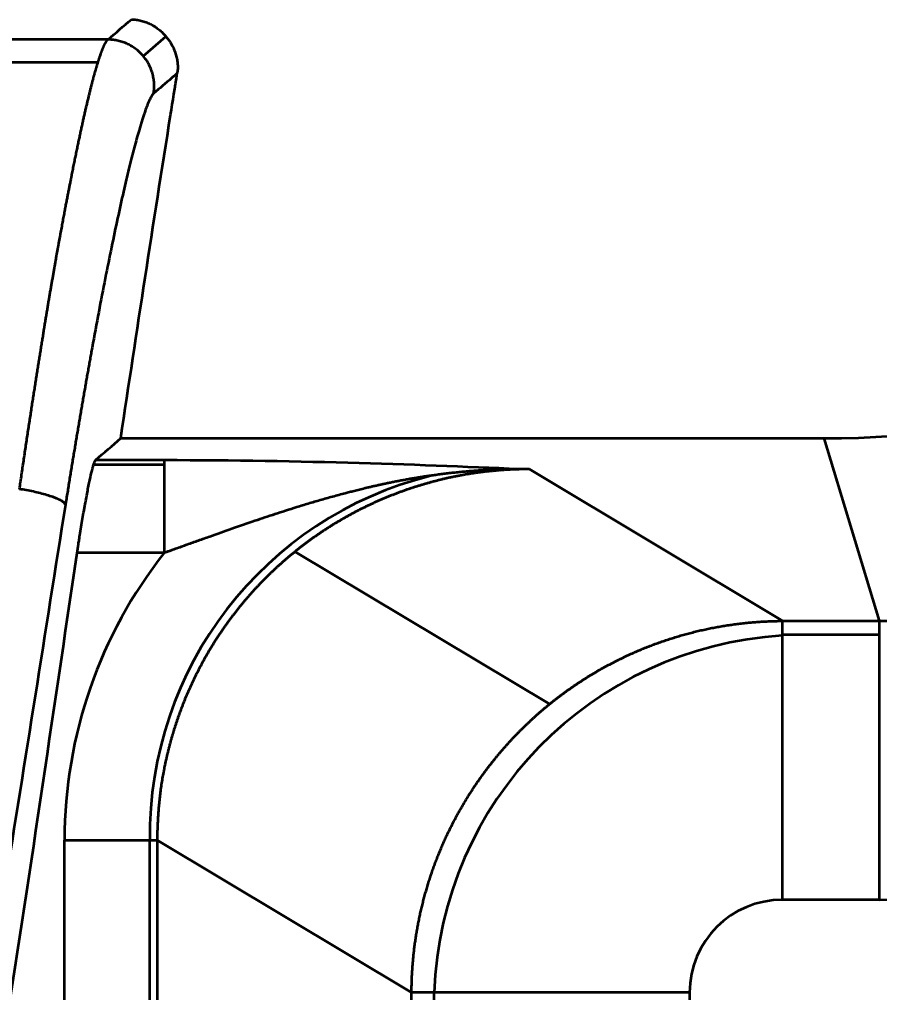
# Model space of a CAD drawing. Header units: millimetres. Extents: x 2599 to 3244, y 1330 to 1895.
# Drawn here: x 2898.85 to 2908.05, y 1633.53 to 1643.94 of the extents above; entities that cross this region are included whole.
import ezdxf

# ---------------------------------------------------------------- set-up
doc = ezdxf.new("R2010")
doc.units = ezdxf.units.MM
doc.layers.add('1', color=7, linetype='Continuous', true_color=0xffffff)
doc.layers.add('dim', color=82, linetype='Continuous', lineweight=9)
doc.styles.get("Standard").update_dxf_attribs({"font": 'arial.ttf'})
doc.dimstyles.new('Standard-3', dxfattribs={"dimscale": 3, "dimtxt": 0.18, "dimasz": 0.18, "dimexe": 0.18, "dimexo": 0.0625, "dimgap": 0.09, "dimtad": 0, "dimtoh": 1, "dimzin": 0, "dimdsep": 46, "dimtxsty": 'Standard', "dimcen": 0.09, "dimadec": 0, "dimazin": 0, "dimtfac": 1, "dimtofl": 0, "dimtmove": 0, "dimatfit": 3, "dimfxl": 0, "dimtolj": 1, "dimtzin": 0, "dimarcsym": 0})

# ---------------------------------------------------------------- blocks, each defined once
blk = doc.blocks.new('*D15')
at = {"layer": 'Defpoints', "color": 0, "transparency": 16777216}
for p in [(2669.184, 1666.958), (3057.245, 1585.113), (2669.184, 1564.792)]:
    blk.add_point(p, dxfattribs=at)
at = {"layer": 'dim', "color": 0, "lineweight": -2, "transparency": 16777216}
for p, q in [((2669.184, 1566.292), (2669.184, 1668.457)), ((3057.245, 1586.612), (3057.245, 1668.457)), ((2675.184, 1666.958), (2846.152, 1666.958)), ((3051.245, 1666.958), (2880.276, 1666.958))]:
    blk.add_line(p, q, dxfattribs=at)
at = {"layer": 'dim', "color": 0, "transparency": 16777216}
for points in [[(2675.184, 1667.958), (2675.184, 1665.958), (2669.184, 1666.958)], [(3051.245, 1667.958), (3051.245, 1665.958), (3057.245, 1666.958)]]:
    blk.add_solid(points, dxfattribs=at)
at = {"layer": 'dim', "color": 0, "transparency": 16777216, "insert": (2863.214, 1666.958), "char_height": 7.5, "attachment_point": 5, "bg_fill": 3, "box_fill_scale": 1.1, "bg_fill_color": 256, "bg_fill_true_color": 13158600, "bg_fill_transparency": 0}
blk.add_mtext('\\A1;388.06', dxfattribs=at)

msp = doc.modelspace()

# ---------------------------------------------------------------- linework, layer by layer
at = {"layer": '1', "color": 7, "linetype": 'Continuous', "lineweight": 35}
for p, q in [((2900.17, 1643.547), (2900.414, 1643.755)), ((2897.969, 1643.481), (2899.688, 1643.481)), ((2899.931, 1639.46), (2907.454, 1639.46)), ((2908.046, 1637.507), (2907.454, 1639.46)), ((2899.662, 1639.228), (2900.394, 1639.228)), ((2900.394, 1639.228), (2900.394, 1638.234)), ((2899.64, 1639.179), (2900.394, 1639.179)), ((2904.3, 1639.129), (2907.009, 1637.507)), ((2900.394, 1638.234), (2899.464, 1638.234)), ((2901.796, 1638.247), (2904.519, 1636.616)), ((2907.009, 1634.526), (2907.009, 1637.507)), ((2907.009, 1637.507), (2908.046, 1637.507)), ((2908.046, 1634.526), (2908.046, 1637.507)), ((2908.046, 1637.359), (2907.009, 1637.359)), ((2899.329, 1587.425), (2899.329, 1635.164)), ((2899.329, 1635.164), (2900.32, 1635.164)), ((2900.241, 1587.415), (2900.241, 1635.164)), ((2903.041, 1633.534), (2900.32, 1635.164)), ((2900.32, 1635.164), (2900.32, 1587.409)), ((2908.046, 1634.526), (2907.009, 1634.526)), ((2906.014, 1633.534), (2903.041, 1633.534)), ((2903.041, 1497.534), (2903.041, 1633.534)), ((2903.279, 1633.534), (2903.279, 1497.534)), ((2906.014, 1633.534), (2906.014, 1497.534))]:
    msp.add_line(p, q, dxfattribs=at)
for centre, major_axis, ratio, start_param, end_param in [((2907.446, 1649.424), (-2.888, 9.538), 0.998504, 2.848006, 3.435179), ((2904.236, 1635.193), (3.432, -2.056), 0.99484, 2.358304, 3.69096), ((2904.323, 1635.141), (4.29, -2.57), 0.99484, 3.013643, 3.679016), ((2907.274, 1633.373), (3.432, -2.056), 0.99484, 2.174776, 3.643174), ((2908.035, 1647.479), (-3.754, 12.399), 0.998504, 2.848006, 3.435179), ((2907.013, 1633.529), (0.858, -0.514), 0.99484, 2.112781, 3.679016)]:
    msp.add_ellipse(centre, major_axis=major_axis, ratio=ratio, start_param=start_param, end_param=end_param, dxfattribs=at)
for points in [[(2899.792, 1643.723), (2899.876, 1643.795), (2899.96, 1643.866), (2900.044, 1643.938)], [(2899.792, 1643.723), (2899.174, 1643.723), (2898.555, 1643.723), (2897.937, 1643.723)], [(2899.662, 1639.228), (2899.752, 1639.305), (2899.841, 1639.383), (2899.931, 1639.46)], [(2900.394, 1639.228), (2901.888, 1639.228), (2903.158, 1639.178), (2904.3, 1639.129)]]:
    msp.add_open_spline(points, degree=3, dxfattribs=at)
for points, knots in [([(2900.044, 1643.938), (2900.062, 1643.938), (2900.08, 1643.937), (2900.115, 1643.932), (2900.15, 1643.925), (2900.184, 1643.915), (2900.217, 1643.902), (2900.233, 1643.895), (2900.281, 1643.871), (2900.31, 1643.852), (2900.351, 1643.819), (2900.365, 1643.807), (2900.39, 1643.782), (2900.402, 1643.769), (2900.437, 1643.729), (2900.457, 1643.7), (2900.483, 1643.653), (2900.491, 1643.637), (2900.505, 1643.605), (2900.518, 1643.572), (2900.527, 1643.538), (2900.534, 1643.503), (2900.537, 1643.485), (2900.541, 1643.432), (2900.54, 1643.397), (2900.535, 1643.362)], [0, 0, 0, 0, 0.0625, 0.0625, 0.125, 0.1875, 0.1875, 0.25, 0.25, 0.375, 0.375, 0.4375, 0.4375, 0.5, 0.5, 0.625, 0.625, 0.6875, 0.6875, 0.75, 0.8125, 0.8125, 0.875, 0.875, 1, 1, 1, 1]), ([(2898.847, 1638.917), (2898.851, 1638.942), (2898.858, 1638.994), (2898.87, 1639.07), (2898.881, 1639.145), (2898.892, 1639.219), (2898.903, 1639.292), (2898.914, 1639.365), (2898.925, 1639.436), (2898.935, 1639.507), (2898.946, 1639.577), (2898.956, 1639.645), (2898.967, 1639.713), (2898.977, 1639.78), (2898.987, 1639.846), (2898.997, 1639.911), (2899.007, 1639.974), (2899.017, 1640.038), (2899.027, 1640.1), (2899.036, 1640.161), (2899.046, 1640.221), (2899.055, 1640.28), (2899.064, 1640.338), (2899.074, 1640.396), (2899.083, 1640.452), (2899.092, 1640.508), (2899.101, 1640.562), (2899.109, 1640.616), (2899.118, 1640.669), (2899.126, 1640.721), (2899.135, 1640.772), (2899.143, 1640.822), (2899.151, 1640.871), (2899.159, 1640.919), (2899.167, 1640.967), (2899.175, 1641.013), (2899.183, 1641.059), (2899.191, 1641.103), (2899.198, 1641.147), (2899.206, 1641.191), (2899.213, 1641.233), (2899.22, 1641.274), (2899.227, 1641.315), (2899.235, 1641.355), (2899.241, 1641.394), (2899.248, 1641.432), (2899.255, 1641.469), (2899.261, 1641.506), (2899.268, 1641.542), (2899.274, 1641.577), (2899.281, 1641.611), (2899.287, 1641.645), (2899.293, 1641.677), (2899.299, 1641.71), (2899.305, 1641.741), (2899.31, 1641.772), (2899.316, 1641.801), (2899.321, 1641.831), (2899.327, 1641.859), (2899.332, 1641.887), (2899.337, 1641.914), (2899.342, 1641.941), (2899.347, 1641.967), (2899.352, 1641.992), (2899.357, 1642.016), (2899.361, 1642.04), (2899.366, 1642.064), (2899.37, 1642.086), (2899.375, 1642.108), (2899.379, 1642.13), (2899.383, 1642.151), (2899.387, 1642.171), (2899.391, 1642.19), (2899.395, 1642.21), (2899.398, 1642.228), (2899.402, 1642.246), (2899.406, 1642.268), (2899.411, 1642.294), (2899.417, 1642.323), (2899.423, 1642.353), (2899.429, 1642.382), (2899.435, 1642.411), (2899.441, 1642.439), (2899.446, 1642.467), (2899.452, 1642.495), (2899.458, 1642.523), (2899.463, 1642.55), (2899.469, 1642.576), (2899.474, 1642.603), (2899.48, 1642.629), (2899.485, 1642.655), (2899.491, 1642.68), (2899.496, 1642.705), (2899.501, 1642.73), (2899.507, 1642.755), (2899.512, 1642.779), (2899.517, 1642.802), (2899.522, 1642.826), (2899.527, 1642.849), (2899.532, 1642.872), (2899.537, 1642.894), (2899.542, 1642.916), (2899.547, 1642.938), (2899.552, 1642.96), (2899.557, 1642.981), (2899.562, 1643.002), (2899.567, 1643.022), (2899.572, 1643.043), (2899.576, 1643.062), (2899.581, 1643.082), (2899.586, 1643.101), (2899.59, 1643.12), (2899.595, 1643.139), (2899.599, 1643.157), (2899.604, 1643.175), (2899.608, 1643.193), (2899.612, 1643.21), (2899.617, 1643.227), (2899.621, 1643.244), (2899.625, 1643.261), (2899.629, 1643.277), (2899.634, 1643.292), (2899.638, 1643.308), (2899.642, 1643.323), (2899.646, 1643.338), (2899.65, 1643.353), (2899.654, 1643.367), (2899.658, 1643.381), (2899.662, 1643.395), (2899.666, 1643.408), (2899.669, 1643.421), (2899.673, 1643.434), (2899.677, 1643.446), (2899.68, 1643.459), (2899.684, 1643.47), (2899.688, 1643.482), (2899.691, 1643.493), (2899.695, 1643.504), (2899.698, 1643.515), (2899.702, 1643.526), (2899.705, 1643.536), (2899.708, 1643.546), (2899.712, 1643.555), (2899.715, 1643.565), (2899.718, 1643.574), (2899.721, 1643.583), (2899.725, 1643.591), (2899.728, 1643.599), (2899.731, 1643.607), (2899.734, 1643.615), (2899.737, 1643.623), (2899.74, 1643.63), (2899.743, 1643.637), (2899.745, 1643.643), (2899.748, 1643.65), (2899.751, 1643.656), (2899.754, 1643.662), (2899.756, 1643.667), (2899.759, 1643.673), (2899.762, 1643.678), (2899.764, 1643.683), (2899.767, 1643.687), (2899.769, 1643.692), (2899.772, 1643.696), (2899.774, 1643.7), (2899.776, 1643.704), (2899.779, 1643.707), (2899.781, 1643.71), (2899.783, 1643.713), (2899.786, 1643.716), (2899.788, 1643.718), (2899.79, 1643.721), (2899.791, 1643.722), (2899.792, 1643.723)], [0, 0, 0, 0, 0.009975, 0.01986, 0.029656, 0.039363, 0.04898, 0.058507, 0.067945, 0.077293, 0.086552, 0.095721, 0.1048, 0.11379, 0.12269, 0.1315, 0.140221, 0.148852, 0.157393, 0.165845, 0.174207, 0.182479, 0.190662, 0.198755, 0.206758, 0.214672, 0.222497, 0.230232, 0.237877, 0.245433, 0.252899, 0.260276, 0.267564, 0.274762, 0.281871, 0.28889, 0.29582, 0.30266, 0.309411, 0.316072, 0.322644, 0.329126, 0.335519, 0.341822, 0.348036, 0.35416, 0.360194, 0.366139, 0.371995, 0.377761, 0.383437, 0.389024, 0.394521, 0.399929, 0.405247, 0.410475, 0.415614, 0.420663, 0.425623, 0.430493, 0.435273, 0.439964, 0.444565, 0.449077, 0.453499, 0.457832, 0.462075, 0.466228, 0.470292, 0.474266, 0.478151, 0.481946, 0.485652, 0.489268, 0.492795, 0.496232, 0.499579, 0.505417, 0.511241, 0.517052, 0.52285, 0.528635, 0.534406, 0.540165, 0.54591, 0.551642, 0.557361, 0.563066, 0.568759, 0.574438, 0.580104, 0.585757, 0.591397, 0.597024, 0.602637, 0.608237, 0.613825, 0.619399, 0.624959, 0.630507, 0.636041, 0.641563, 0.647071, 0.652565, 0.658047, 0.663515, 0.668971, 0.674413, 0.679842, 0.685257, 0.69066, 0.696049, 0.701425, 0.706788, 0.712137, 0.717474, 0.722797, 0.728107, 0.733404, 0.738687, 0.743957, 0.749215, 0.754459, 0.75969, 0.764907, 0.770112, 0.775303, 0.780481, 0.785646, 0.790798, 0.795937, 0.801063, 0.806176, 0.811275, 0.816362, 0.821436, 0.826496, 0.831543, 0.836578, 0.841599, 0.846607, 0.851602, 0.856585, 0.861554, 0.86651, 0.871453, 0.876383, 0.8813, 0.886204, 0.891095, 0.895973, 0.900839, 0.905691, 0.91053, 0.915356, 0.920169, 0.924969, 0.929755, 0.934529, 0.93929, 0.944038, 0.948773, 0.953495, 0.958204, 0.9629, 0.967583, 0.972253, 0.97691, 0.981554, 0.986185, 0.990803, 0.995408, 1, 1, 1, 1]), ([(2899.931, 1639.46), (2900.101, 1640.598), (2900.299, 1641.895), (2900.511, 1643.213), (2900.535, 1643.362)], [0, 0, 0, 0, 0.887664, 1, 1, 1, 1]), ([(2900.535, 1643.362), (2900.514, 1643.344), (2900.494, 1643.327), (2900.41, 1643.256), (2900.346, 1643.202), (2900.282, 1643.147)], [0, 0, 0, 0, 0.241917, 0.241917, 1, 1, 1, 1]), ([(2900.282, 1643.147), (2900.281, 1643.146), (2900.278, 1643.143), (2900.273, 1643.138), (2900.269, 1643.132), (2900.264, 1643.125), (2900.259, 1643.118), (2900.254, 1643.109), (2900.249, 1643.1), (2900.244, 1643.089), (2900.238, 1643.078), (2900.233, 1643.066), (2900.227, 1643.053), (2900.221, 1643.039), (2900.215, 1643.024), (2900.209, 1643.009), (2900.203, 1642.992), (2900.196, 1642.975), (2900.19, 1642.957), (2900.183, 1642.937), (2900.176, 1642.917), (2900.169, 1642.896), (2900.162, 1642.875), (2900.155, 1642.852), (2900.148, 1642.828), (2900.141, 1642.804), (2900.133, 1642.778), (2900.112, 1642.705), (2900.074, 1642.57), (2900.018, 1642.349), (2899.959, 1642.098), (2899.897, 1641.816), (2899.831, 1641.507), (2899.764, 1641.171), (2899.694, 1640.812), (2899.645, 1640.548), (2899.618, 1640.397), (2899.613, 1640.367), (2899.607, 1640.337), (2899.602, 1640.307), (2899.596, 1640.277), (2899.591, 1640.247), (2899.586, 1640.217), (2899.58, 1640.186), (2899.575, 1640.156), (2899.569, 1640.125), (2899.564, 1640.095), (2899.558, 1640.064), (2899.553, 1640.033), (2899.548, 1640.003), (2899.542, 1639.972), (2899.537, 1639.941), (2899.531, 1639.91), (2899.526, 1639.879), (2899.521, 1639.847), (2899.515, 1639.816), (2899.51, 1639.785), (2899.504, 1639.754), (2899.499, 1639.722), (2899.494, 1639.691), (2899.488, 1639.659), (2899.483, 1639.628), (2899.478, 1639.596), (2899.472, 1639.564), (2899.467, 1639.532), (2899.461, 1639.5), (2899.456, 1639.468), (2899.451, 1639.436), (2899.445, 1639.404), (2899.44, 1639.372), (2899.435, 1639.34), (2899.429, 1639.307), (2899.424, 1639.275), (2899.418, 1639.243), (2899.413, 1639.21), (2899.408, 1639.177), (2899.402, 1639.145), (2899.397, 1639.112), (2899.392, 1639.079), (2899.386, 1639.046), (2899.381, 1639.013), (2899.376, 1638.98), (2899.37, 1638.947), (2899.365, 1638.914), (2899.36, 1638.881), (2899.354, 1638.848), (2899.349, 1638.814), (2899.344, 1638.781), (2899.34, 1638.759), (2899.338, 1638.747)], [0, 0, 0, 0, 0.00965, 0.019286, 0.028909, 0.038521, 0.048124, 0.057719, 0.067307, 0.076891, 0.086472, 0.096051, 0.105631, 0.115212, 0.124797, 0.134387, 0.143983, 0.153588, 0.163202, 0.172828, 0.182467, 0.192121, 0.20179, 0.211477, 0.221183, 0.23091, 0.240659, 0.250431, 0.313525, 0.375941, 0.438097, 0.500408, 0.562833, 0.624961, 0.687193, 0.749922, 0.754701, 0.759475, 0.764243, 0.769007, 0.773766, 0.77852, 0.78327, 0.788016, 0.792757, 0.797495, 0.802229, 0.80696, 0.811687, 0.816411, 0.821132, 0.82585, 0.830565, 0.835278, 0.839989, 0.844698, 0.849404, 0.854109, 0.858812, 0.863513, 0.868214, 0.872913, 0.877611, 0.882308, 0.887005, 0.891702, 0.896398, 0.901094, 0.90579, 0.910486, 0.915183, 0.919881, 0.924579, 0.929278, 0.933979, 0.93868, 0.943384, 0.948088, 0.952795, 0.957504, 0.962215, 0.966928, 0.971644, 0.976362, 0.981083, 0.985807, 0.990535, 0.995266, 1, 1, 1, 1]), ([(2899.464, 1638.234), (2899.469, 1638.266), (2899.476, 1638.313), (2899.483, 1638.36), (2899.488, 1638.392), (2899.49, 1638.407), (2899.503, 1638.485), (2899.513, 1638.545), (2899.527, 1638.632), (2899.532, 1638.66), (2899.54, 1638.702), (2899.542, 1638.716), (2899.547, 1638.743), (2899.549, 1638.757), (2899.562, 1638.823), (2899.571, 1638.872), (2899.584, 1638.941), (2899.589, 1638.963), (2899.598, 1639.004), (2899.602, 1639.024), (2899.614, 1639.079), (2899.622, 1639.111), (2899.632, 1639.15), (2899.636, 1639.162), (2899.642, 1639.183), (2899.645, 1639.192), (2899.653, 1639.215), (2899.658, 1639.225), (2899.662, 1639.228)], [0, 0, 0, 0, 0.0625, 0.09375, 0.09375, 0.125, 0.125, 0.25, 0.25, 0.3125, 0.3125, 0.34375, 0.34375, 0.375, 0.375, 0.5, 0.5, 0.5625, 0.5625, 0.625, 0.625, 0.75, 0.75, 0.8125, 0.8125, 0.875, 0.875, 1, 1, 1, 1]), ([(2904.3, 1639.129), (2904.288, 1639.129), (2904.263, 1639.129), (2904.225, 1639.129), (2904.187, 1639.128), (2904.149, 1639.126), (2904.112, 1639.125), (2904.074, 1639.123), (2904.036, 1639.121), (2903.999, 1639.118), (2903.961, 1639.115), (2903.924, 1639.112), (2903.887, 1639.108), (2903.849, 1639.104), (2903.812, 1639.1), (2903.775, 1639.095), (2903.738, 1639.09), (2903.701, 1639.085), (2903.664, 1639.079), (2903.627, 1639.073), (2903.591, 1639.067), (2903.554, 1639.06), (2903.517, 1639.053), (2903.481, 1639.045), (2903.445, 1639.038), (2903.408, 1639.03), (2903.372, 1639.021), (2903.336, 1639.013), (2903.3, 1639.003), (2903.265, 1638.994), (2903.229, 1638.984), (2903.193, 1638.974), (2903.158, 1638.964), (2903.123, 1638.953), (2903.087, 1638.942), (2903.052, 1638.931), (2903.017, 1638.92), (2902.983, 1638.908), (2902.948, 1638.895), (2902.913, 1638.883), (2902.879, 1638.87), (2902.845, 1638.857), (2902.811, 1638.843), (2902.777, 1638.83), (2902.743, 1638.816), (2902.71, 1638.801), (2902.676, 1638.787), (2902.643, 1638.772), (2902.61, 1638.756), (2902.577, 1638.741), (2902.544, 1638.725), (2902.511, 1638.709), (2902.479, 1638.693), (2902.447, 1638.676), (2902.415, 1638.659), (2902.383, 1638.642), (2902.351, 1638.624), (2902.32, 1638.607), (2902.288, 1638.588), (2902.257, 1638.57), (2902.226, 1638.552), (2902.195, 1638.533), (2902.165, 1638.514), (2902.135, 1638.494), (2902.104, 1638.475), (2902.074, 1638.455), (2902.045, 1638.435), (2902.015, 1638.414), (2901.986, 1638.394), (2901.957, 1638.373), (2901.928, 1638.352), (2901.899, 1638.33), (2901.871, 1638.309), (2901.842, 1638.287), (2901.814, 1638.265), (2901.787, 1638.242), (2901.759, 1638.22), (2901.732, 1638.197), (2901.704, 1638.174), (2901.678, 1638.151), (2901.651, 1638.127), (2901.624, 1638.104), (2901.598, 1638.08), (2901.572, 1638.056), (2901.547, 1638.031), (2901.521, 1638.007), (2901.496, 1637.982), (2901.471, 1637.957), (2901.446, 1637.932), (2901.421, 1637.907), (2901.397, 1637.881), (2901.373, 1637.856), (2901.349, 1637.83), (2901.326, 1637.803), (2901.303, 1637.777), (2901.28, 1637.751), (2901.257, 1637.724), (2901.234, 1637.697), (2901.212, 1637.67), (2901.19, 1637.643), (2901.168, 1637.616), (2901.147, 1637.588), (2901.125, 1637.56), (2901.105, 1637.533), (2901.084, 1637.505), (2901.063, 1637.476), (2901.043, 1637.448), (2901.023, 1637.42), (2901.004, 1637.391), (2900.984, 1637.362), (2900.965, 1637.333), (2900.946, 1637.304), (2900.928, 1637.275), (2900.909, 1637.246), (2900.891, 1637.216), (2900.874, 1637.186), (2900.856, 1637.157), (2900.839, 1637.127), (2900.822, 1637.097), (2900.805, 1637.067), (2900.789, 1637.036), (2900.773, 1637.006), (2900.757, 1636.975), (2900.742, 1636.945), (2900.726, 1636.914), (2900.711, 1636.883), (2900.697, 1636.852), (2900.682, 1636.821), (2900.668, 1636.79), (2900.654, 1636.759), (2900.64, 1636.728), (2900.627, 1636.696), (2900.614, 1636.665), (2900.601, 1636.633), (2900.589, 1636.602), (2900.577, 1636.57), (2900.565, 1636.538), (2900.553, 1636.506), (2900.542, 1636.474), (2900.531, 1636.442), (2900.52, 1636.41), (2900.51, 1636.378), (2900.499, 1636.346), (2900.489, 1636.313), (2900.48, 1636.281), (2900.471, 1636.249), (2900.461, 1636.216), (2900.453, 1636.184), (2900.444, 1636.151), (2900.436, 1636.118), (2900.428, 1636.086), (2900.42, 1636.053), (2900.413, 1636.02), (2900.406, 1635.988), (2900.399, 1635.955), (2900.393, 1635.922), (2900.386, 1635.889), (2900.38, 1635.856), (2900.375, 1635.823), (2900.369, 1635.79), (2900.364, 1635.757), (2900.359, 1635.724), (2900.355, 1635.691), (2900.351, 1635.658), (2900.347, 1635.625), (2900.343, 1635.592), (2900.34, 1635.559), (2900.336, 1635.526), (2900.334, 1635.493), (2900.331, 1635.46), (2900.329, 1635.427), (2900.327, 1635.394), (2900.325, 1635.361), (2900.323, 1635.328), (2900.322, 1635.295), (2900.321, 1635.262), (2900.321, 1635.229), (2900.32, 1635.196), (2900.32, 1635.174), (2900.32, 1635.164)], [0, 0, 0, 0, 0.006059, 0.012113, 0.018162, 0.024207, 0.030246, 0.03628, 0.04231, 0.048334, 0.054354, 0.060369, 0.066378, 0.072383, 0.078384, 0.084379, 0.090369, 0.096354, 0.102335, 0.108311, 0.114282, 0.120248, 0.126209, 0.132165, 0.138116, 0.144063, 0.150005, 0.155942, 0.161874, 0.167801, 0.173724, 0.179641, 0.185554, 0.191462, 0.197366, 0.203264, 0.209158, 0.215047, 0.220931, 0.22681, 0.232685, 0.238555, 0.24442, 0.25028, 0.256136, 0.261987, 0.267833, 0.273674, 0.279511, 0.285343, 0.29117, 0.296992, 0.30281, 0.308623, 0.314431, 0.320235, 0.326034, 0.331828, 0.337618, 0.343403, 0.349183, 0.354959, 0.36073, 0.366496, 0.372258, 0.378015, 0.383767, 0.389515, 0.395258, 0.400997, 0.40673, 0.41246, 0.418184, 0.423904, 0.42962, 0.435331, 0.441037, 0.446739, 0.452436, 0.458128, 0.463816, 0.4695, 0.475179, 0.480853, 0.486523, 0.492188, 0.497849, 0.503505, 0.509157, 0.514804, 0.520446, 0.526084, 0.531718, 0.537347, 0.542972, 0.548592, 0.554208, 0.559819, 0.565426, 0.571028, 0.576626, 0.582219, 0.587808, 0.593392, 0.598972, 0.604548, 0.610119, 0.615686, 0.621248, 0.626806, 0.63236, 0.637909, 0.643454, 0.648994, 0.65453, 0.660062, 0.665589, 0.671112, 0.67663, 0.682145, 0.687654, 0.69316, 0.698661, 0.704158, 0.709651, 0.715139, 0.720623, 0.726102, 0.731578, 0.737049, 0.742515, 0.747978, 0.753436, 0.75889, 0.76434, 0.769785, 0.775226, 0.780663, 0.786096, 0.791524, 0.796948, 0.802368, 0.807784, 0.813196, 0.818603, 0.824006, 0.829405, 0.8348, 0.840191, 0.845577, 0.85096, 0.856338, 0.861712, 0.867082, 0.872447, 0.877809, 0.883166, 0.88852, 0.893869, 0.899214, 0.904555, 0.909892, 0.915225, 0.920554, 0.925878, 0.931199, 0.936516, 0.941828, 0.947137, 0.952441, 0.957741, 0.963038, 0.96833, 0.973618, 0.978903, 0.984183, 0.989459, 0.994732, 1, 1, 1, 1]), ([(2904.3, 1639.129), (2904.275, 1639.129), (2904.224, 1639.13), (2904.149, 1639.13), (2904.075, 1639.129), (2904.003, 1639.127), (2903.932, 1639.124), (2903.862, 1639.121), (2903.794, 1639.117), (2903.727, 1639.112), (2903.662, 1639.107), (2903.598, 1639.101), (2903.536, 1639.095), (2903.474, 1639.089), (2903.415, 1639.082), (2903.356, 1639.075), (2903.299, 1639.067), (2903.244, 1639.06), (2903.189, 1639.052), (2903.137, 1639.043), (2903.085, 1639.035), (2903.035, 1639.027), (2902.986, 1639.018), (2902.939, 1639.009), (2902.893, 1639.001), (2902.849, 1638.992), (2902.806, 1638.983), (2902.764, 1638.974), (2902.724, 1638.966), (2902.685, 1638.957), (2902.648, 1638.949), (2902.612, 1638.941), (2902.578, 1638.933), (2902.544, 1638.925), (2902.513, 1638.917), (2902.483, 1638.91), (2902.454, 1638.902), (2902.427, 1638.895), (2902.401, 1638.889), (2902.376, 1638.883), (2902.353, 1638.877), (2902.293, 1638.861), (2902.196, 1638.835), (2902.064, 1638.798), (2901.937, 1638.761), (2901.814, 1638.723), (2901.695, 1638.685), (2901.581, 1638.648), (2901.472, 1638.612), (2901.318, 1638.56), (2901.122, 1638.492), (2900.92, 1638.42), (2900.76, 1638.364), (2900.658, 1638.328), (2900.577, 1638.299), (2900.524, 1638.28), (2900.478, 1638.264), (2900.449, 1638.253), (2900.426, 1638.245), (2900.414, 1638.24), (2900.404, 1638.237), (2900.401, 1638.236), (2900.398, 1638.235), (2900.396, 1638.234), (2900.395, 1638.234), (2900.395, 1638.234)], [0, 0, 0, 0, 0.019299, 0.038244, 0.056837, 0.07508, 0.092976, 0.110526, 0.127731, 0.144593, 0.161112, 0.177289, 0.193124, 0.208617, 0.223767, 0.238575, 0.25304, 0.267162, 0.28094, 0.294372, 0.307459, 0.320198, 0.33259, 0.344632, 0.356324, 0.367664, 0.378652, 0.389285, 0.399563, 0.409484, 0.419046, 0.42825, 0.437092, 0.445572, 0.453688, 0.46144, 0.468826, 0.475844, 0.482494, 0.488775, 0.494684, 0.500223, 0.535482, 0.569623, 0.602633, 0.634499, 0.665205, 0.694733, 0.723066, 0.750184, 0.814479, 0.875192, 0.907039, 0.93771, 0.953508, 0.968938, 0.978885, 0.988218, 0.991639, 0.9965, 0.997736, 0.998704, 0.999404, 0.999836, 1, 1, 1, 1]), ([(2908.046, 1637.507), (2908.062, 1637.507), (2908.095, 1637.507), (2908.144, 1637.507), (2908.193, 1637.508), (2908.242, 1637.509), (2908.291, 1637.51), (2908.34, 1637.511), (2908.389, 1637.513), (2908.438, 1637.514), (2908.487, 1637.517), (2908.536, 1637.519), (2908.585, 1637.521), (2908.634, 1637.524), (2908.683, 1637.527), (2908.732, 1637.53), (2908.781, 1637.534), (2908.83, 1637.538), (2908.879, 1637.542), (2908.928, 1637.546), (2908.977, 1637.55), (2909.026, 1637.555), (2909.075, 1637.56), (2909.124, 1637.565), (2909.172, 1637.571), (2909.221, 1637.576), (2909.27, 1637.582), (2909.319, 1637.588), (2909.367, 1637.595), (2909.416, 1637.601), (2909.465, 1637.608), (2909.513, 1637.615), (2909.562, 1637.623), (2909.61, 1637.63), (2909.659, 1637.638), (2909.707, 1637.646), (2909.756, 1637.655), (2909.804, 1637.663), (2909.852, 1637.672), (2909.9, 1637.681), (2909.949, 1637.69), (2909.997, 1637.7), (2910.045, 1637.71), (2910.093, 1637.72), (2910.141, 1637.73), (2910.189, 1637.74), (2910.237, 1637.751), (2910.285, 1637.762), (2910.333, 1637.773), (2910.38, 1637.785), (2910.428, 1637.796), (2910.476, 1637.808), (2910.523, 1637.82), (2910.571, 1637.833), (2910.618, 1637.845), (2910.666, 1637.858), (2910.713, 1637.871), (2910.76, 1637.884), (2910.807, 1637.898), (2910.855, 1637.912), (2910.902, 1637.926), (2910.949, 1637.94), (2910.996, 1637.954), (2911.042, 1637.969), (2911.089, 1637.984), (2911.136, 1637.999), (2911.182, 1638.015), (2911.229, 1638.03), (2911.275, 1638.046), (2911.322, 1638.062), (2911.368, 1638.078), (2911.414, 1638.095), (2911.461, 1638.112), (2911.507, 1638.129), (2911.553, 1638.146), (2911.599, 1638.163), (2911.644, 1638.181), (2911.69, 1638.199), (2911.736, 1638.217), (2911.781, 1638.235), (2911.827, 1638.254), (2911.872, 1638.273), (2911.917, 1638.292), (2911.962, 1638.311), (2912.008, 1638.33), (2912.052, 1638.35), (2912.097, 1638.37), (2912.142, 1638.39), (2912.187, 1638.411), (2912.231, 1638.431), (2912.276, 1638.452), (2912.32, 1638.473), (2912.365, 1638.494), (2912.409, 1638.516), (2912.453, 1638.537), (2912.497, 1638.559), (2912.541, 1638.581), (2912.584, 1638.604), (2912.628, 1638.626), (2912.671, 1638.649), (2912.715, 1638.672), (2912.758, 1638.695), (2912.801, 1638.719), (2912.844, 1638.742), (2912.887, 1638.766), (2912.93, 1638.79), (2912.973, 1638.814), (2913.015, 1638.839), (2913.058, 1638.863), (2913.1, 1638.888), (2913.142, 1638.913), (2913.184, 1638.939), (2913.226, 1638.964), (2913.268, 1638.99), (2913.31, 1639.016), (2913.351, 1639.042), (2913.393, 1639.068), (2913.434, 1639.095), (2913.475, 1639.122), (2913.516, 1639.148), (2913.544, 1639.167), (2913.557, 1639.176)], [0, 0, 0, 0, 0.008405, 0.016809, 0.025213, 0.033618, 0.042022, 0.050426, 0.05883, 0.067235, 0.075639, 0.084043, 0.092447, 0.100851, 0.109254, 0.117658, 0.126062, 0.134466, 0.14287, 0.151273, 0.159677, 0.16808, 0.176484, 0.184887, 0.193291, 0.201694, 0.210098, 0.218501, 0.226904, 0.235308, 0.243711, 0.252114, 0.260517, 0.26892, 0.277324, 0.285727, 0.29413, 0.302533, 0.310936, 0.319339, 0.327742, 0.336145, 0.344548, 0.352951, 0.361354, 0.369756, 0.378159, 0.386562, 0.394965, 0.403368, 0.411771, 0.420174, 0.428576, 0.436979, 0.445382, 0.453785, 0.462188, 0.47059, 0.478993, 0.487396, 0.495799, 0.504201, 0.512604, 0.521007, 0.52941, 0.537812, 0.546215, 0.554618, 0.563021, 0.571424, 0.579826, 0.588229, 0.596632, 0.605035, 0.613438, 0.621841, 0.630244, 0.638646, 0.647049, 0.655452, 0.663855, 0.672258, 0.680661, 0.689064, 0.697467, 0.70587, 0.714273, 0.722676, 0.73108, 0.739483, 0.747886, 0.756289, 0.764692, 0.773096, 0.781499, 0.789902, 0.798306, 0.806709, 0.815113, 0.823516, 0.83192, 0.840323, 0.848727, 0.85713, 0.865534, 0.873938, 0.882342, 0.890746, 0.899149, 0.907553, 0.915957, 0.924361, 0.932765, 0.94117, 0.949574, 0.957978, 0.966382, 0.974787, 0.983191, 0.991595, 1, 1, 1, 1]), ([(2899.338, 1638.747), (2899.231, 1638.071), (2899.123, 1637.39), (2898.906, 1636.018), (2898.796, 1635.328), (2898.572, 1633.937), (2898.457, 1633.238), (2898.22, 1631.83), (2898.097, 1631.122), (2897.839, 1629.697), (2897.705, 1628.98), (2897.419, 1627.539), (2897.268, 1626.814), (2896.945, 1625.357), (2896.773, 1624.625), (2896.402, 1623.152), (2896.203, 1622.412), (2895.773, 1620.925), (2895.542, 1620.177), (2895.039, 1618.675), (2894.769, 1617.92), (2894.179, 1616.402), (2893.861, 1615.64), (2893.429, 1614.682), (2893.341, 1614.49), (2893.161, 1614.105), (2893.069, 1613.913), (2892.789, 1613.335), (2892.596, 1612.948), (2892, 1611.784), (2891.581, 1611.003), (2890.719, 1609.423), (2890.276, 1608.625), (2889.389, 1607.006), (2888.944, 1606.186), (2888.078, 1604.514), (2887.656, 1603.663), (2887.259, 1602.792), (2887.259, 1602.792), (2887.259, 1602.791), (2887.258, 1602.79), (2887.257, 1602.787), (2887.255, 1602.782), (2887.25, 1602.772), (2887.24, 1602.75), (2887.221, 1602.708), (2887.183, 1602.624), (2887.107, 1602.455), (2886.957, 1602.117), (2886.665, 1601.44), (2886.427, 1600.857), (2885.966, 1599.688), (2885.394, 1598.122), (2884.643, 1595.754), (2884.206, 1594.168), (2883.794, 1592.58), (2883.602, 1591.784), (2883.239, 1590.193), (2882.898, 1588.602), (2882.44, 1586.22), (2882.023, 1583.848), (2881.763, 1582.276), (2881.573, 1581.102), (2881.51, 1580.712), (2881.386, 1579.933), (2881.324, 1579.544), (2881.14, 1578.381), (2880.899, 1576.837), (2880.566, 1574.542), (2880.28, 1572.266), (2880.057, 1570.007), (2879.912, 1567.763), (2879.876, 1566.276), (2879.876, 1565.534)], [0, 0, 0, 0, 0.03125, 0.03125, 0.0625, 0.0625, 0.09375, 0.09375, 0.125, 0.125, 0.15625, 0.15625, 0.1875, 0.1875, 0.21875, 0.21875, 0.25, 0.25, 0.28125, 0.28125, 0.3125, 0.3125, 0.34375, 0.34375, 0.351563, 0.351563, 0.359375, 0.359375, 0.375, 0.375, 0.40625, 0.40625, 0.4375, 0.4375, 0.46875, 0.46875, 0.5, 0.5, 0.500015, 0.500015, 0.500031, 0.500061, 0.500122, 0.500244, 0.500488, 0.500977, 0.501953, 0.503906, 0.507813, 0.515625, 0.53125, 0.53125, 0.5625, 0.59375, 0.625, 0.625, 0.65625, 0.65625, 0.6875, 0.71875, 0.75, 0.78125, 0.78125, 0.796875, 0.796875, 0.8125, 0.8125, 0.84375, 0.875, 0.90625, 0.9375, 0.96875, 1, 1, 1, 1]), ([(2880.451, 1565.534), (2880.451, 1570.186), (2881.753, 1578.802), (2883.809, 1591.537), (2886.746, 1601.194), (2890.733, 1608.536), (2895.16, 1616.663), (2897.735, 1626.366), (2898.937, 1634.678), (2899.464, 1638.234)], [0, 0, 0, 0, 0.185733, 0.344916, 0.5041, 0.588915, 0.67373, 0.866016, 1, 1, 1, 1]), ([(2903.041, 1633.534), (2903.041, 1633.543), (2903.041, 1633.561), (2903.041, 1633.588), (2903.042, 1633.614), (2903.042, 1633.641), (2903.043, 1633.668), (2903.044, 1633.695), (2903.046, 1633.722), (2903.047, 1633.748), (2903.049, 1633.775), (2903.051, 1633.802), (2903.052, 1633.829), (2903.055, 1633.856), (2903.057, 1633.883), (2903.06, 1633.91), (2903.062, 1633.937), (2903.065, 1633.963), (2903.068, 1633.99), (2903.072, 1634.017), (2903.075, 1634.044), (2903.079, 1634.071), (2903.083, 1634.098), (2903.087, 1634.125), (2903.091, 1634.151), (2903.095, 1634.178), (2903.1, 1634.205), (2903.105, 1634.232), (2903.11, 1634.259), (2903.115, 1634.285), (2903.12, 1634.312), (2903.126, 1634.339), (2903.131, 1634.366), (2903.137, 1634.392), (2903.143, 1634.419), (2903.149, 1634.446), (2903.156, 1634.472), (2903.163, 1634.499), (2903.169, 1634.525), (2903.176, 1634.552), (2903.184, 1634.578), (2903.191, 1634.605), (2903.199, 1634.631), (2903.206, 1634.658), (2903.214, 1634.684), (2903.222, 1634.71), (2903.231, 1634.737), (2903.239, 1634.763), (2903.248, 1634.789), (2903.257, 1634.815), (2903.266, 1634.841), (2903.275, 1634.867), (2903.285, 1634.893), (2903.294, 1634.919), (2903.304, 1634.945), (2903.314, 1634.971), (2903.324, 1634.997), (2903.335, 1635.023), (2903.345, 1635.048), (2903.356, 1635.074), (2903.367, 1635.1), (2903.378, 1635.125), (2903.389, 1635.151), (2903.401, 1635.176), (2903.412, 1635.201), (2903.424, 1635.227), (2903.436, 1635.252), (2903.449, 1635.277), (2903.461, 1635.302), (2903.474, 1635.327), (2903.486, 1635.352), (2903.499, 1635.377), (2903.512, 1635.401), (2903.526, 1635.426), (2903.539, 1635.451), (2903.553, 1635.475), (2903.567, 1635.5), (2903.581, 1635.524), (2903.595, 1635.548), (2903.61, 1635.573), (2903.624, 1635.597), (2903.639, 1635.621), (2903.654, 1635.645), (2903.669, 1635.669), (2903.684, 1635.692), (2903.7, 1635.716), (2903.715, 1635.739), (2903.731, 1635.763), (2903.747, 1635.786), (2903.763, 1635.81), (2903.78, 1635.833), (2903.796, 1635.856), (2903.813, 1635.879), (2903.83, 1635.902), (2903.847, 1635.924), (2903.864, 1635.947), (2903.882, 1635.97), (2903.899, 1635.992), (2903.917, 1636.014), (2903.935, 1636.036), (2903.953, 1636.059), (2903.971, 1636.081), (2903.99, 1636.102), (2904.008, 1636.124), (2904.027, 1636.146), (2904.046, 1636.167), (2904.065, 1636.189), (2904.084, 1636.21), (2904.104, 1636.231), (2904.123, 1636.252), (2904.143, 1636.273), (2904.163, 1636.293), (2904.183, 1636.314), (2904.203, 1636.335), (2904.224, 1636.355), (2904.244, 1636.375), (2904.265, 1636.395), (2904.286, 1636.415), (2904.307, 1636.435), (2904.328, 1636.454), (2904.349, 1636.474), (2904.371, 1636.493), (2904.392, 1636.513), (2904.414, 1636.532), (2904.436, 1636.551), (2904.458, 1636.569), (2904.481, 1636.588), (2904.503, 1636.606), (2904.526, 1636.625), (2904.548, 1636.643), (2904.571, 1636.661), (2904.594, 1636.679), (2904.617, 1636.696), (2904.64, 1636.714), (2904.664, 1636.731), (2904.687, 1636.749), (2904.711, 1636.766), (2904.735, 1636.782), (2904.759, 1636.799), (2904.783, 1636.816), (2904.807, 1636.832), (2904.832, 1636.848), (2904.856, 1636.864), (2904.881, 1636.88), (2904.905, 1636.896), (2904.93, 1636.912), (2904.955, 1636.927), (2904.98, 1636.942), (2905.006, 1636.957), (2905.031, 1636.972), (2905.057, 1636.987), (2905.082, 1637.001), (2905.108, 1637.015), (2905.134, 1637.029), (2905.16, 1637.043), (2905.186, 1637.057), (2905.212, 1637.071), (2905.239, 1637.084), (2905.265, 1637.097), (2905.292, 1637.11), (2905.319, 1637.123), (2905.345, 1637.136), (2905.372, 1637.148), (2905.399, 1637.16), (2905.426, 1637.172), (2905.454, 1637.184), (2905.481, 1637.196), (2905.508, 1637.207), (2905.536, 1637.218), (2905.564, 1637.229), (2905.591, 1637.24), (2905.619, 1637.251), (2905.647, 1637.261), (2905.675, 1637.271), (2905.703, 1637.281), (2905.732, 1637.291), (2905.76, 1637.301), (2905.788, 1637.31), (2905.817, 1637.319), (2905.845, 1637.328), (2905.874, 1637.337), (2905.903, 1637.346), (2905.931, 1637.354), (2905.96, 1637.362), (2905.989, 1637.37), (2906.018, 1637.378), (2906.047, 1637.385), (2906.077, 1637.393), (2906.106, 1637.4), (2906.135, 1637.407), (2906.165, 1637.413), (2906.194, 1637.42), (2906.224, 1637.426), (2906.253, 1637.432), (2906.283, 1637.437), (2906.313, 1637.443), (2906.342, 1637.448), (2906.372, 1637.453), (2906.402, 1637.458), (2906.432, 1637.463), (2906.462, 1637.467), (2906.492, 1637.471), (2906.522, 1637.475), (2906.552, 1637.479), (2906.582, 1637.482), (2906.613, 1637.486), (2906.643, 1637.489), (2906.673, 1637.492), (2906.703, 1637.494), (2906.734, 1637.496), (2906.764, 1637.499), (2906.795, 1637.5), (2906.825, 1637.502), (2906.856, 1637.503), (2906.886, 1637.505), (2906.917, 1637.506), (2906.947, 1637.506), (2906.978, 1637.507), (2906.998, 1637.507), (2907.009, 1637.507)], [0, 0, 0, 0, 0.004295, 0.008593, 0.012894, 0.017198, 0.021504, 0.025814, 0.030126, 0.034442, 0.03876, 0.043081, 0.047405, 0.051732, 0.056061, 0.060394, 0.06473, 0.069068, 0.073409, 0.077754, 0.082101, 0.086451, 0.090804, 0.09516, 0.099518, 0.10388, 0.108244, 0.112612, 0.116982, 0.121355, 0.125731, 0.13011, 0.134492, 0.138877, 0.143265, 0.147655, 0.152048, 0.156445, 0.160844, 0.165246, 0.169651, 0.174059, 0.17847, 0.182884, 0.1873, 0.19172, 0.196142, 0.200567, 0.204996, 0.209427, 0.213861, 0.218298, 0.222737, 0.22718, 0.231626, 0.236074, 0.240526, 0.24498, 0.249437, 0.253897, 0.25836, 0.262826, 0.267295, 0.271766, 0.276241, 0.280718, 0.285199, 0.289682, 0.294168, 0.298657, 0.303149, 0.307644, 0.312142, 0.316642, 0.321146, 0.325653, 0.330162, 0.334674, 0.339189, 0.343707, 0.348228, 0.352752, 0.357279, 0.361809, 0.366341, 0.370877, 0.375415, 0.379956, 0.384501, 0.389048, 0.393598, 0.398151, 0.402706, 0.407265, 0.411827, 0.416391, 0.420959, 0.425529, 0.430102, 0.434678, 0.439257, 0.443839, 0.448424, 0.453012, 0.457602, 0.462196, 0.466792, 0.471392, 0.475994, 0.480599, 0.485207, 0.489818, 0.494432, 0.499049, 0.503668, 0.508291, 0.512916, 0.517545, 0.522176, 0.52681, 0.531448, 0.536088, 0.54073, 0.545376, 0.550025, 0.554677, 0.559331, 0.563989, 0.568649, 0.573312, 0.577979, 0.582648, 0.58732, 0.591995, 0.596672, 0.601353, 0.606037, 0.610723, 0.615413, 0.620105, 0.6248, 0.629498, 0.6342, 0.638904, 0.64361, 0.64832, 0.653033, 0.657749, 0.662467, 0.667189, 0.671913, 0.67664, 0.68137, 0.686103, 0.690839, 0.695578, 0.70032, 0.705065, 0.709812, 0.714563, 0.719316, 0.724073, 0.728832, 0.733594, 0.738359, 0.743127, 0.747898, 0.752672, 0.757449, 0.762229, 0.767011, 0.771797, 0.776585, 0.781376, 0.78617, 0.790968, 0.795768, 0.800571, 0.805376, 0.810185, 0.814997, 0.819811, 0.824629, 0.829449, 0.834273, 0.839099, 0.843928, 0.84876, 0.853595, 0.858433, 0.863274, 0.868118, 0.872964, 0.877814, 0.882666, 0.887522, 0.89238, 0.897241, 0.902105, 0.906972, 0.911842, 0.916715, 0.921591, 0.92647, 0.931351, 0.936236, 0.941123, 0.946014, 0.950907, 0.955803, 0.960702, 0.965604, 0.970509, 0.975417, 0.980328, 0.985241, 0.990158, 0.995078, 1, 1, 1, 1])]:
    msp.add_open_spline(points, degree=3, knots=knots, dxfattribs=at)
for points, weights in [([(2900.282, 1643.147), (2900.373, 1643.721), (2899.792, 1643.723)], [1, 0.649914024791, 1]), ([(2899.338, 1638.747), (2899.327, 1638.843), (2898.847, 1638.917)], [1, 0.715178352005, 1])]:
    msp.add_rational_spline(points, weights, degree=2, dxfattribs=at)

# ---------------------------------------------------------------- next in the draw order: dimensions: what is measured, and where the dimension line sits
at = {"layer": 'dim'}
dim = msp.add_linear_dim(base=(2669.184, 1666.958), p1=(3057.245, 1585.113), p2=(2669.184, 1564.792), dimstyle='Standard-3', override={"dimtxt": 2.5, "dimasz": 2, "dimexe": 0.49975, "dimexo": 0.49975, "dimgap": 0.49975}, dxfattribs=at)
dim.commit()
dim.dimension.update_dxf_attribs({"geometry": '*D15', "text_midpoint": (2863.214, 1666.958)})

doc.saveas('drawing.dxf')
